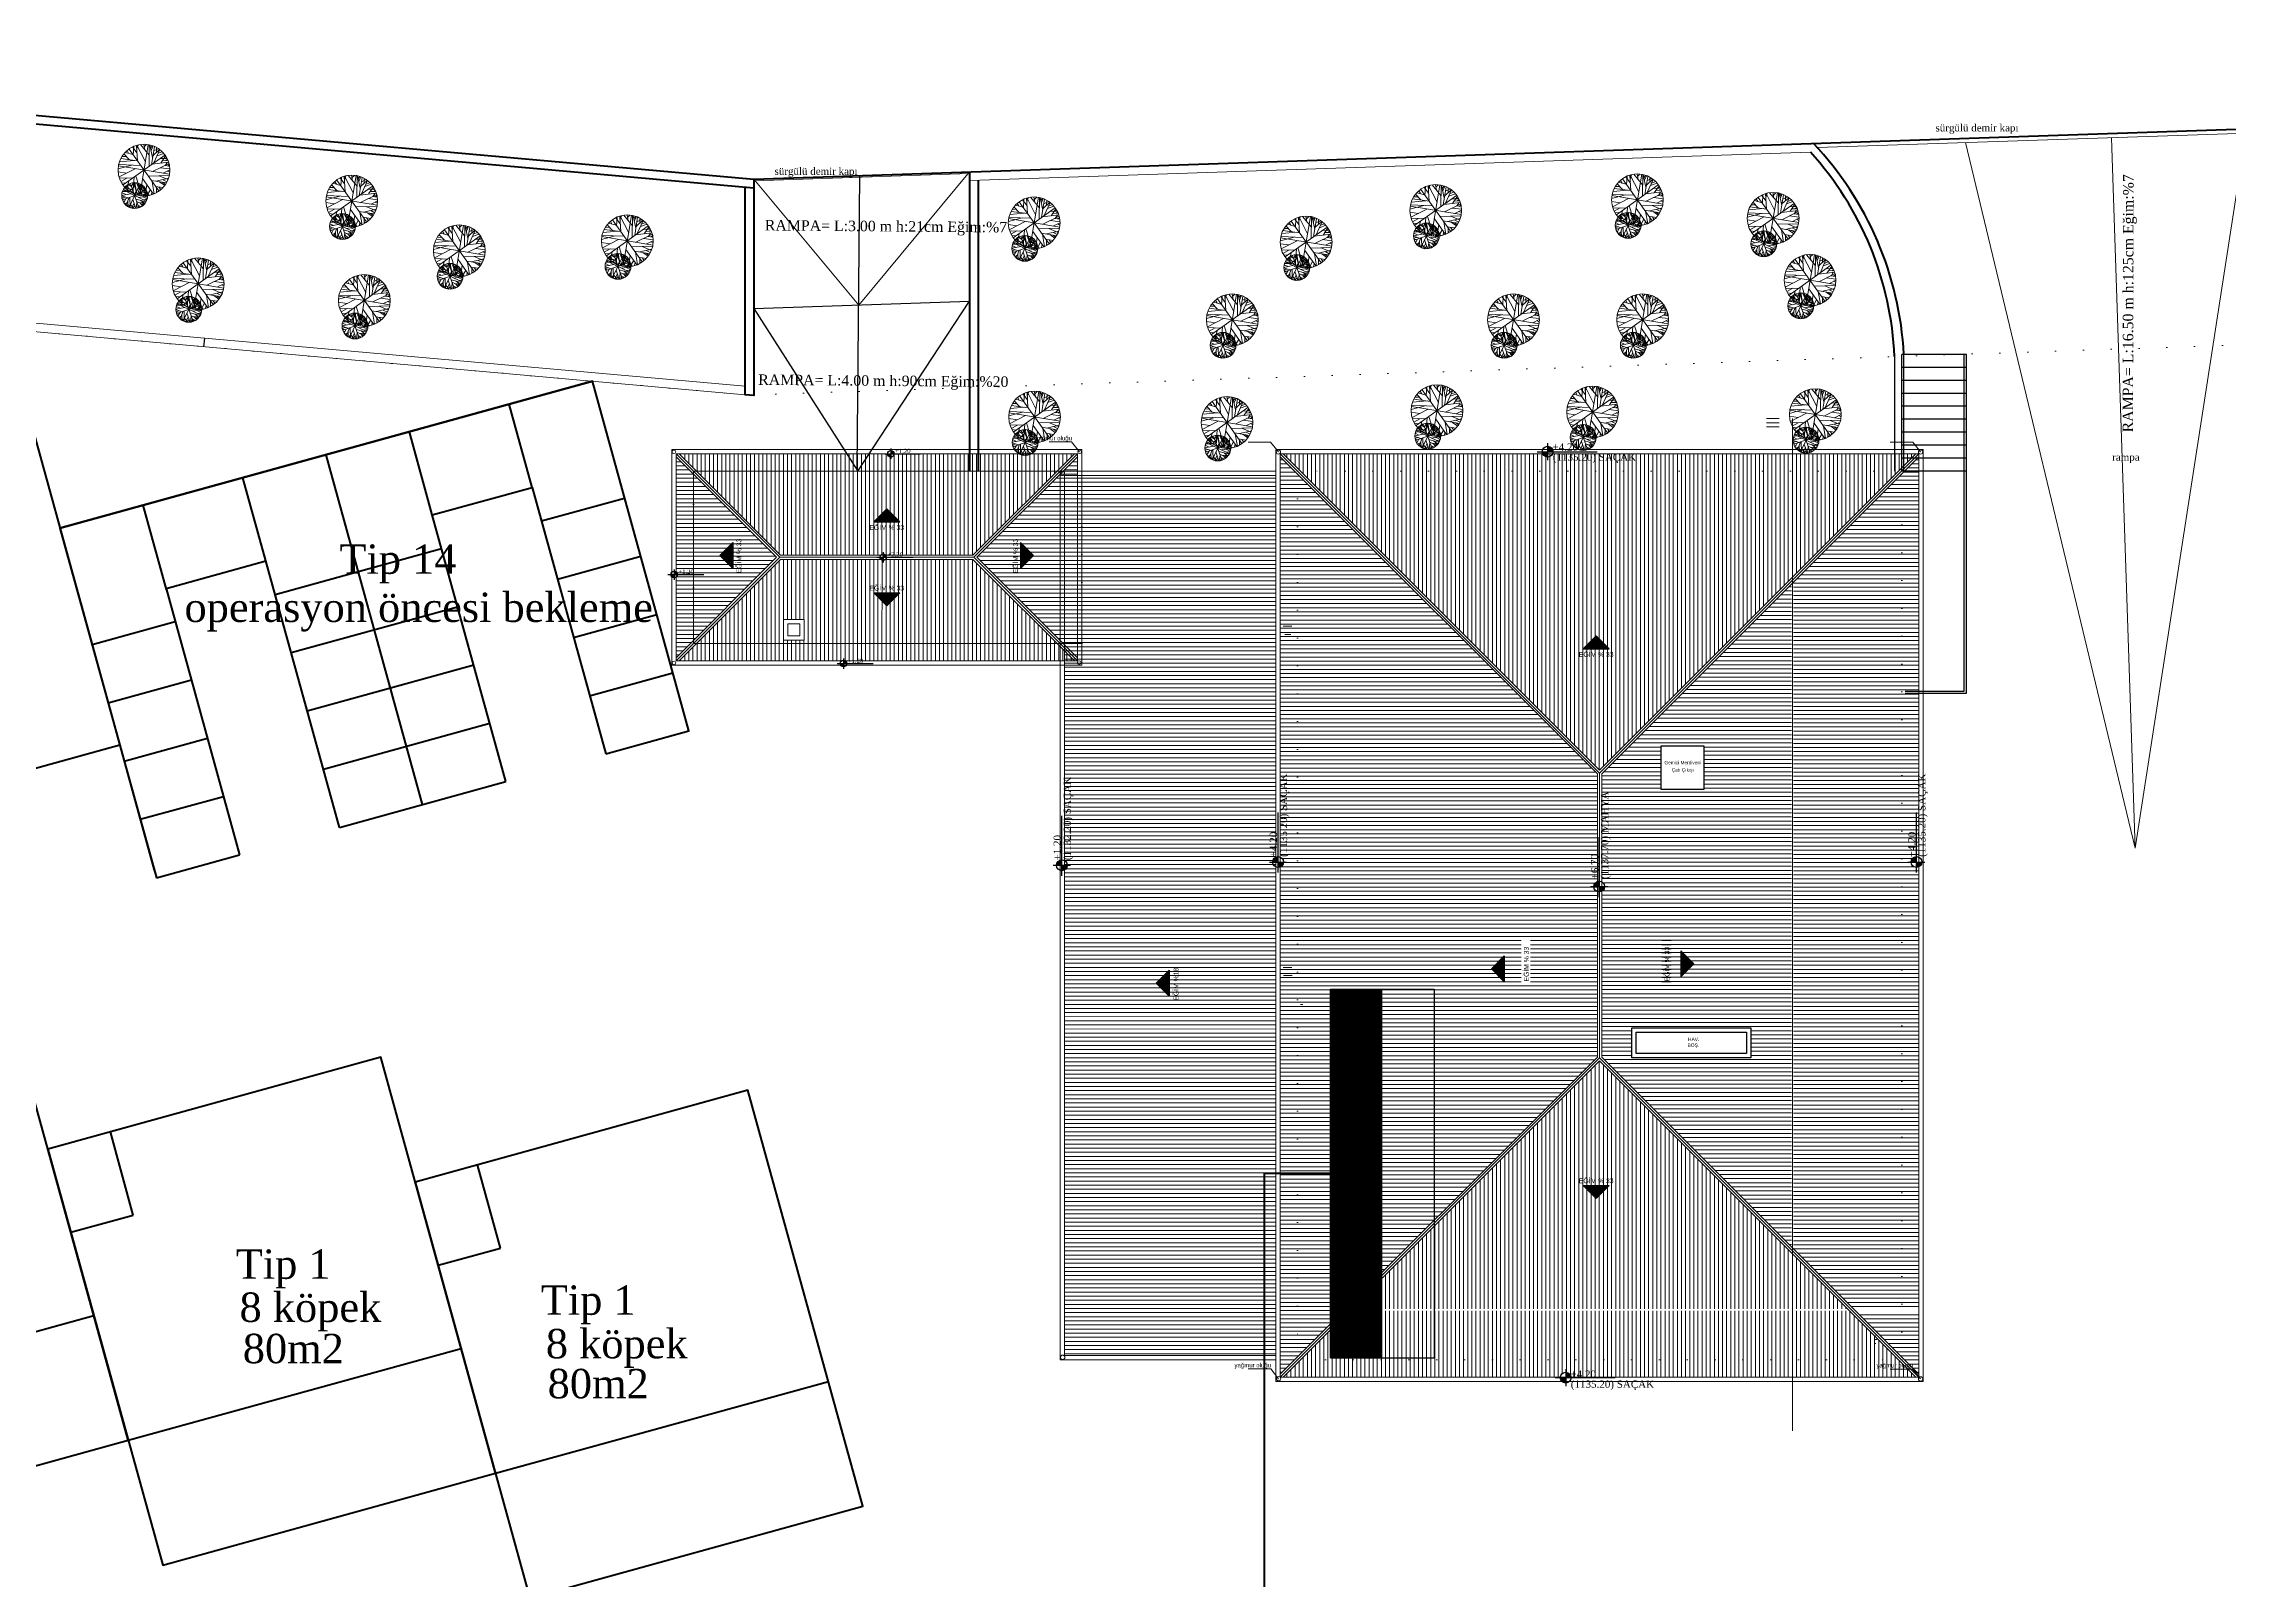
# Model space of a CAD drawing. Header units: millimetres. Extents: x 2046 to 14753, y 2361 to 29276.
# Drawn here: x 5521 to 6027, y 6489 to 6845 of the extents above; entities that cross this region are included whole.
import ezdxf

# ---------------------------------------------------------------- set-up
doc = ezdxf.new("R2010")
doc.units = ezdxf.units.MM
doc.linetypes.add('DOT', pattern=[6.35, 0, -6.35])
doc.linetypes.add('DUZ', pattern=[0])
for name, color, linetype, lineweight in [('A.O. TARAMA KOLON', 233, 'Continuous', 9), ('A.O. YAZI', 6, 'Continuous', 25), ('ADAVEPARSEL', 43, 'Continuous', 0), ('DUVAR', 255, 'Continuous', 40), ('gorunus3', 232, 'Continuous', 30), ('KAPI', 142, 'Continuous', 20), ('KOLON HATTI  0.60 mm', 91, 'Continuous', 53), ('KORKULUK', 43, 'Continuous', 13), ('MERTEK', 65, 'Continuous', 15), ('noktali', 6, 'DOT', 13), ('ORMAN_PARK_BAHÇE', 92, 'Continuous', 9), ('PENCERE', 151, 'Continuous', 20), ('PL_BHA', 163, 'Continuous', 0), ('TARAMA', 254, 'Continuous', 0), ('TARAMA-BY', 252, 'Continuous', 9), ('TEFRİŞ', 253, 'DUZ', 9), ('yazi', 251, 'Continuous', 25), ('YAĞMUR OLUĞU', 252, 'Continuous', 13), ('ÇATI', 42, 'Continuous', 25), ('ÖLÇÜ DIŞ', 255, 'Continuous', 25)]:
    doc.layers.add(name, color=color, linetype=linetype, lineweight=lineweight)
doc.layers.add('aydınlatma', color=3, linetype='Continuous')
doc.layers.add('KOT', color=2, linetype='Continuous')
doc.styles.add('A.O. MALZEME', font='times.ttf', dxfattribs={"height": 10})
doc.styles.add('SS', font='arial.ttf', dxfattribs={"height": 11.5})
doc.styles.get("Standard").update_dxf_attribs({"font": 'arial.ttf'})
doc.styles.add('ulku', font='arial.ttf')
pattern_1 = [(180, (-114980.6197, -430008.1992), (-1e-16, -0.9525), [])]
pattern_2 = [(270, (-114980.6197, -430014.1992), (0.9525, -2e-16), [])]
pattern_3 = [(270, (-114980.6197, -430003.1992), (0.9525, -2e-16), [])]
pattern_4 = [(180, (-1203175.185, -4352815.1494), (-1e-16, -0.9525), [])]
pattern_5 = [(90, (-1203175.185, -4352815.1494), (-0.9525, 6e-17), [])]

# ---------------------------------------------------------------- blocks, each defined once
blk = doc.blocks.new('Tree - deciduous plan')
for p, q in [((-31.2008, 51.1035), (-0.2149, 20.1818)), ((-26.4472, 46.5894), (-26.2712, 53.8116)), ((-22.0458, 42.0753), (-16.5881, 57.6486)), ((-21.1656, 55.8436), (-0.0388, 45.0094)), ((-12.5388, 54.9406), (-7.9613, 59.4546)), ((-12.3627, 32.1443), (-12.5388, 58.7776)), ((-5.3205, 59.6806), (16.5105, 16.7963)), ((2.426, 54.9406), (-1.4472, 59.9056)), ((0, 59.9996), (0, -60)), ((0.4894, 48.6208), (3.6584, 59.6806)), ((18.2711, 35.5298), (5.419, 59.6806)), ((9.8203, 51.5549), (12.8133, 58.5516)), ((19.6795, 19.5047), (16.3344, 57.6486)), ((17.0387, 51.1035), (23.2006, 55.1666)), ((17.7429, 43.6552), (25.4894, 54.2636)), ((31.6513, 50.8778), (30.2429, 30.5643)), ((-59.7219, 2.8025), (-12.0106, 12.0565)), ((-32.2571, 20.6333), (-59.1937, 9.348)), ((-58.6656, 12.7336), (-35.9543, 7.5424)), ((-57.081, 17.9248), (-47.0458, 14.7649)), ((-56.0247, 20.859), (-20.8134, 20.859)), ((-54.7923, 24.4702), (-47.75, 21.0847)), ((-54.6162, -24.7335), (-20.2853, 0.0941)), ((-53.2078, 27.4044), (-40.1797, 20.859)), ((-49.8627, 32.8214), (-32.7853, 32.8214)), ((-45.8134, 38.2383), (-40.5318, 33.0471)), ((-43.8768, 36.4326), (-44.405, 40.2696)), ((42, 42), (-42, -42)), ((42, -42), (-42, 42)), ((-40.1797, 44.558), (-36.4825, 43.2038)), ((-37.0107, 47.0408), (-35.25, 35.5298)), ((-32.6092, 50.4264), (-23.2782, 23.5674)), ((54.3626, 25.3731), (20.9119, 0.3198)), ((23.3767, 23.3417), (53.3063, 27.4044)), ((29.3626, -6.6771), (59.4682, 7.091)), ((31.1232, 42.5267), (35.8767, 48.1693)), ((36.2288, 25.1474), (48.9049, 35.0784)), ((37.1091, 37.1098), (46.6161, 37.5612)), ((38.5175, 13.4107), (58.2359, 13.6364)), ((-60, 0), (60, 0)), ((-59.7219, -4.8714), (-54.2641, -6.6771)), ((-45.2853, -0.1316), (-59.0177, -10.0627)), ((-58.4895, -12.3197), (-36.4825, -11.6426)), ((-57.081, -18.4138), (-45.2853, -17.9624)), ((-52.6797, -18.188), (-55.4966, -22.0251)), ((-53.2078, -27.442), (-16.7641, -16.6081)), ((-38.9472, -29.0219), (-51.4472, -30.6018)), ((-47.2219, -19.3166), (-50.2148, -26.3135)), ((-46.5177, -30.1504), (-49.5106, -33.536)), ((-32.4331, -32.4075), (-48.1021, -35.5674)), ((-43.7008, -34.6645), (-46.6937, -37.373)), ((-35.9543, -22.4765), (-44.0529, -40.5329)), ((-24.6867, -37.8244), (-38.7712, -45.7241)), ((-26.2712, -43.9185), (-34.7219, -48.6583)), ((-19.9331, -20.2194), (-28.5599, -52.721)), ((-14.6515, -36.2445), (-27.6797, -52.9467)), ((-14.6515, -47.3041), (-25.0388, -54.3009)), ((-21.5177, -45.4984), (-19.9331, -56.1065)), ((-14.8275, -15.0282), (-14.6515, -57.6865)), ((-14.6515, -32.1818), (-3.912, -59.4922)), ((-8.4895, -47.5298), (-11.4825, -58.5893)), ((-10.074, -10.0627), (-2.5036, -59.7178)), ((-6.2008, -36.2445), (17.919, -57.0094)), ((-0.0388, -19.0909), (25.8415, -53.8495)), ((5.9471, -46.6269), (10.5246, -58.5893)), ((9.2922, -9.1598), (59.6443, -2.8401)), ((18.6232, -18.6394), (26.7218, -53.3981)), ((18.7992, -18.6394), (57.3556, -17.2853)), ((22.8485, -36.4702), (35.3485, -48.4326)), ((24.7852, -44.8213), (23.0246, -54.978)), ((26.3697, -18.4138), (58.9401, -9.8369)), ((30.419, -30.1504), (32.3556, -50.0125)), ((31.4753, -31.279), (49.6091, -33.3103)), ((38.1654, -18.188), (52.426, -29.0219)), ((41.5105, -32.6332), (46.088, -38.0501)), ((45.9119, -24.0564), (55.595, -22.2508)), ((-6.3768, -52.721), (-9.3698, -58.815)), ((8.4119, -53.1724), (3.8344, -59.4922))]:
    blk.add_line(p, q)
blk.add_circle((0, 0), 60)
blk = doc.blocks.new('dfg')
at = {"layer": 'KOT'}
h = blk.add_hatch(color=256, dxfattribs=at)
h.paths.add_polyline_path([(2976.8, 4419.1), (2976.8, 4427.2, -0.414214), (2985, 4419.1)])
h.paths.add_polyline_path([(2968.6, 4419.1), (2976.8, 4419.1), (2976.8, 4410.9, -0.414214)])
for p, q in [((2960.8, 4419.1), (3051.6, 4419.1)), ((2976.8, 4432.1), (2976.8, 4406.1))]:
    blk.add_line(p, q, dxfattribs=at)
blk.add_circle((2976.8, 4419.1), 8.17, dxfattribs=at)
blk = doc.blocks.new('ADP')
at = {"layer": 'aydınlatma'}
for p, q in [((-42.73, 24.02), (42.75, 24.02)), ((-42.73, 0), (-42.73, 24.02)), ((42.73, 0), (42.75, 24.02)), ((42.73, 0), (-42.73, 0))]:
    blk.add_line(p, q, dxfattribs=at)
at = {"layer": 'aydınlatma', "color": 3, "const_width": 12}
blk.add_lwpolyline([(42.75, 6.03), (-42.73, 6.03)], dxfattribs=at)

msp = doc.modelspace()

# ---------------------------------------------------------------- hatches: boundary and pattern name
at = {"layer": 'TARAMA', "transparency": 33554488}
h = msp.add_hatch(dxfattribs=at)
h.set_pattern_fill('LINE', color=256, scale=0.3, angle=180, style=0)
h.set_pattern_definition(pattern_1)
h.paths.add_polyline_path([(5807.244, 6748.974), (5807.244, 6536.388), (5880.744, 6609.888), (5880.744, 6675.474)])
h.paths.add_polyline_path([(5922.873, 6755.14), (5922.873, 6758.004), (5919.873, 6758.004), (5919.873, 6755.14)])
h.paths.add_polyline_path([(5865.23, 6627.326), (5865.23, 6637.372), (5863.081, 6637.372), (5863.081, 6627.326)], flags=16)
h.paths.add_polyline_path([(5897.824, 6627.083), (5897.824, 6636.886), (5895.675, 6636.886), (5895.675, 6627.083)], flags=16)
h.paths.add_polyline_path([(5945.061, 6543.29), (5945.491, 6543.719), (5945.491, 6545.735), (5945.061, 6545.306)])
h = msp.add_hatch(dxfattribs=at)
h.set_pattern_fill('LINE', color=256, scale=0.3, angle=270, style=0)
h.set_pattern_definition(pattern_2)
h.paths.add_polyline_path([(5926.142, 6523.254), (5925.677, 6523.254), (5925.677, 6534.536), (5925.677, 6757.883), (5926.142, 6757.883), (5926.142, 6534.536)])
h.paths.add_polyline_path([(5954.537, 6535.681), (5939.127, 6551.09), (5926.142, 6551.09), (5926.142, 6535.681)])
h.paths.add_polyline_path([(5945.061, 6537.29), (5953.976, 6537.29), (5953.976, 6539.306), (5945.061, 6539.306)], flags=24)
h = msp.add_hatch(dxfattribs=at)
h.set_pattern_fill('LINE', color=256, scale=0.3, angle=180, style=0)
h.set_pattern_definition(pattern_4)
h.paths.add_polyline_path([(5671.244, 6744.974), (5671.244, 6706.388), (5690.537, 6725.681)])
h.paths.add_polyline_path([(5671.244, 6744.974), (5670.537, 6745.681), (5667.244, 6745.681), (5667.244, 6705.681), (5670.537, 6705.681), (5671.244, 6706.388)])
h.paths.add_polyline_path([(5670.537, 6705.681), (5667.244, 6705.681), (5667.244, 6702.388)])
h.paths.add_polyline_path([(5667.244, 6748.974), (5667.244, 6745.681), (5670.537, 6745.681)])
h = msp.add_hatch(dxfattribs=at)
h.set_pattern_fill('LINE', color=256, scale=0.3, angle=90, style=0)
h.set_pattern_definition(pattern_5)
h.paths.add_polyline_path([(5755.537, 6745.681), (5696.244, 6745.681), (5696.244, 6726.181), (5736.037, 6726.181)])
h.paths.add_polyline_path([(5696.244, 6745.681), (5671.951, 6745.681), (5691.451, 6726.181), (5696.244, 6726.181)])
h.paths.add_polyline_path([(5696.244, 6749.681), (5671.244, 6749.681), (5671.244, 6746.388), (5671.951, 6745.681), (5696.244, 6745.681)])
h.paths.add_polyline_path([(5671.244, 6749.681), (5667.951, 6749.681), (5671.244, 6746.388)])
h.paths.add_polyline_path([(5759.537, 6749.681), (5696.244, 6749.681), (5696.244, 6745.681), (5755.537, 6745.681)])
h = msp.add_hatch(dxfattribs=at)
h.set_pattern_fill('LINE', color=256, scale=0.3, angle=180, style=0)
h.set_pattern_definition(pattern_4)
h.paths.add_polyline_path([(5760.244, 6745.681), (5756.951, 6745.681), (5736.951, 6725.681), (5756.951, 6705.681), (5760.244, 6705.681)])
h.paths.add_polyline_path([(5760.244, 6748.974), (5756.951, 6745.681), (5760.244, 6745.681)])
h.paths.add_polyline_path([(5760.244, 6705.681), (5756.951, 6705.681), (5760.244, 6702.388)])
h = msp.add_hatch(dxfattribs=at)
h.set_pattern_fill('LINE', color=256, scale=0.3, angle=270, style=0)
h.set_pattern_definition(pattern_3)
h.paths.add_polyline_path([(5925.677, 6749.681), (5807.951, 6749.681), (5881.244, 6676.388), (5925.677, 6720.821)])
h.paths.add_polyline_path([(5883.463, 6704.509), (5877.463, 6704.509), (5880.463, 6707.509)], flags=16)
h.paths.add_polyline_path([(5876.08, 6702.222), (5884.822, 6702.222), (5884.822, 6704.37), (5876.08, 6704.37)], flags=24)
h = msp.add_hatch(dxfattribs=at)
h.set_pattern_fill('LINE', color=256, scale=0.3, angle=270, style=0)
h.set_pattern_definition(pattern_3)
h.paths.add_polyline_path([(5950.537, 6745.681), (5926.142, 6745.681), (5926.142, 6721.285)])
h.paths.add_polyline_path([(5954.537, 6749.681), (5926.142, 6749.681), (5926.142, 6745.681), (5950.537, 6745.681)])
h = msp.add_hatch(dxfattribs=at)
h.set_pattern_fill('LINE', color=256, scale=0.3, angle=180, style=0)
h.set_pattern_definition(pattern_1)
h.paths.add_polyline_path([(5955.244, 6653.967, -0.5669316), (5953.403, 6655.069, -0.5669316), (5955.244, 6656.171), (5955.244, 6748.974), (5926.142, 6719.871), (5926.142, 6565.49), (5940.077, 6551.555), (5955.244, 6551.555)])
h.paths.add_polyline_path([(5954.888, 6655.753), (5954.888, 6662.393), (5952.305, 6662.393), (5952.305, 6655.753)], flags=25)
h = msp.add_hatch(dxfattribs=at)
h.set_pattern_fill('LINE', color=256, scale=0.3, angle=180, style=0)
h.set_pattern_definition(pattern_4)
h.paths.add_polyline_path([(5811.944, 6622.481), (5812.444, 6622.481), (5812.444, 6621.981), (5811.944, 6621.981)])
h.paths.add_polyline_path([(5807.933, 6709.159), (5809.922, 6709.159), (5809.922, 6710.231), (5807.933, 6710.231)])
h.paths.add_polyline_path([(5808.283, 6707.601), (5809.728, 6707.601), (5809.728, 6708.673), (5808.283, 6708.673)])
h.paths.add_polyline_path([(5807.933, 6629.909), (5809.922, 6629.909), (5809.922, 6630.981), (5807.933, 6630.981)])
h.paths.add_polyline_path([(5808.011, 6628.351), (5810, 6628.351), (5810, 6629.423), (5808.011, 6629.423)])
h.paths.add_polyline_path([(5806.244, 6564.181), (5806.244, 6564.181), (5806.244, 6744.681), (5757.244, 6744.681), (5757.244, 6540.681), (5806.244, 6540.681)])
h = msp.add_hatch(dxfattribs=at)
h.set_pattern_fill('LINE', color=256, scale=0.3, angle=90, style=0)
h.set_pattern_definition(pattern_5)
h.paths.add_polyline_path([(5736.037, 6725.181), (5696.244, 6725.181), (5696.244, 6711.296), (5696.944, 6711.296), (5696.944, 6706.481), (5696.244, 6706.481), (5696.244, 6705.681), (5755.537, 6705.681)])
h.paths.add_polyline_path([(5696.244, 6725.181), (5691.451, 6725.181), (5671.951, 6705.681), (5696.244, 6705.681), (5696.244, 6706.481), (5692.103, 6706.481), (5692.103, 6711.296), (5696.244, 6711.296)])
h.paths.add_polyline_path([(5696.244, 6705.681), (5671.951, 6705.681), (5671.244, 6704.974), (5671.244, 6701.681), (5696.244, 6701.681)])
h.paths.add_polyline_path([(5671.244, 6704.974), (5667.951, 6701.681), (5671.244, 6701.681)])
h.paths.add_polyline_path([(5755.537, 6705.681), (5696.244, 6705.681), (5696.244, 6701.681), (5759.537, 6701.681)])
h = msp.add_hatch(dxfattribs=at)
h.set_pattern_fill('LINE', color=256, scale=0.3, angle=180, style=0)
h.set_pattern_definition([(180, (-114980.6197, -430362.4384), (-1e-16, -0.9525), [])])
h.paths.add_polyline_path([(5925.677, 6719.407), (5881.744, 6675.474), (5881.744, 6609.888), (5925.677, 6565.955)])
h.paths.add_polyline_path([(5916.244, 6616.681), (5916.244, 6609.681), (5888.744, 6609.681), (5888.744, 6616.681)], flags=16)
h.paths.add_polyline_path([(5905.45, 6671.93), (5895.45, 6671.93), (5895.45, 6681.93), (5905.45, 6681.93)], flags=16)
h = msp.add_hatch(dxfattribs=at)
h.set_pattern_fill('LINE', color=256, scale=0.3, angle=270, style=0)
h.set_pattern_definition(pattern_2)
h.paths.add_polyline_path([(5925.677, 6551.555), (5925.677, 6564.54), (5881.244, 6608.974), (5823.825, 6551.555)])
h.paths.add_polyline_path([(5883.463, 6580.114), (5880.463, 6577.114), (5877.463, 6580.114)], flags=16)
h.paths.add_polyline_path([(5925.677, 6535.681), (5925.677, 6551.09), (5823.361, 6551.09), (5807.951, 6535.681), (5872.129, 6535.681, -0.9210661), (5874.622, 6535.681)])
h.paths.add_polyline_path([(5876.08, 6580.252), (5884.822, 6580.252), (5884.822, 6582.401), (5876.08, 6582.401)], flags=24)
h.paths.add_polyline_path([(5874.059, 6535.088), (5880.699, 6535.088), (5880.699, 6537.671), (5874.059, 6537.671)], flags=9)
h = msp.add_hatch(dxfattribs=at)
h.set_pattern_fill('LINE', color=256, scale=0.3, angle=270, style=0)
h.set_pattern_definition([(270, (-114980.6197, -430008.1992), (0.9525, -2e-16), [])])
h.paths.add_polyline_path([(5926.142, 6564.076), (5926.142, 6551.555), (5938.663, 6551.555)])
h = msp.add_hatch(dxfattribs=at)
h.set_pattern_fill('LINE', color=256, scale=0.3, angle=180, style=0)
h.set_pattern_definition(pattern_1)
h.paths.add_polyline_path([(5955.244, 6536.388), (5955.244, 6551.09), (5940.542, 6551.09)])
h.paths.add_polyline_path([(5945.061, 6537.29), (5953.976, 6537.29), (5953.976, 6539.306), (5945.061, 6539.306)], flags=25)
at = {"layer": 'ÇATI'}
h = msp.add_hatch(color=256, dxfattribs=at)
h.dxf.hatch_style = 1
h.paths.add_polyline_path([(5719.071, 6733.905), (5716.071, 6736.905), (5713.071, 6733.905)])
h = msp.add_hatch(color=256, dxfattribs=at)
h.dxf.hatch_style = 1
h.paths.add_polyline_path([(5680.407, 6729.082), (5677.407, 6726.082), (5680.407, 6723.082)])
h = msp.add_hatch(color=256, dxfattribs=at)
h.dxf.hatch_style = 1
h.paths.add_polyline_path([(5747.082, 6723.082), (5750.082, 6726.082), (5747.082, 6729.082)])
h = msp.add_hatch(color=256, dxfattribs=at)
h.dxf.hatch_style = 1
h.paths.add_polyline_path([(5713.071, 6717.457), (5716.071, 6714.457), (5719.071, 6717.457)])
h = msp.add_hatch(color=256, dxfattribs=at)
h.dxf.hatch_style = 1
h.paths.add_polyline_path([(5883.463, 6704.509), (5880.463, 6707.509), (5877.463, 6704.509)])
h = msp.add_hatch(color=256, dxfattribs=at)
h.dxf.hatch_style = 1
h.paths.add_polyline_path([(5859.157, 6633.305), (5856.157, 6630.305), (5859.157, 6627.305)])
h = msp.add_hatch(color=256, dxfattribs=at)
h.dxf.hatch_style = 1
h.paths.add_polyline_path([(5900.079, 6628.484), (5903.079, 6631.484), (5900.079, 6634.484)])
h = msp.add_hatch(color=256, dxfattribs=at)
h.dxf.hatch_style = 1
h.paths.add_polyline_path([(5781.475, 6630.007), (5778.475, 6627.007), (5781.475, 6624.007)])
h = msp.add_hatch(color=256, dxfattribs=at)
h.dxf.hatch_style = 1
h.paths.add_polyline_path([(5877.463, 6580.114), (5880.463, 6577.114), (5883.463, 6580.114)])

# ---------------------------------------------------------------- linework, layer by layer
at = {"layer": 'A.O. TARAMA KOLON'}
for p, q in [((5806.244, 6750.681), (5956.244, 6750.681)), ((5806.244, 6534.681), (5806.244, 6750.681)), ((5807.244, 6749.681), (5881.244, 6675.681)), ((5807.244, 6748.974), (5880.744, 6675.474)), ((5807.951, 6749.681), (5881.244, 6676.388)), ((5955.244, 6749.681), (5881.244, 6675.681)), ((5954.537, 6749.681), (5881.244, 6676.388)), ((5955.244, 6748.974), (5881.744, 6675.474)), ((5956.244, 6750.681), (5956.244, 6534.681)), ((5880.744, 6675.474), (5880.744, 6609.888)), ((5881.244, 6675.681), (5881.244, 6609.681)), ((5881.744, 6675.474), (5881.744, 6609.888)), ((5807.244, 6536.388), (5880.744, 6609.888)), ((5807.244, 6535.681), (5881.244, 6609.681)), ((5807.951, 6535.681), (5881.244, 6608.974)), ((5955.244, 6535.681), (5881.244, 6609.681)), ((5954.537, 6535.681), (5881.244, 6608.974)), ((5955.244, 6536.388), (5881.744, 6609.888)), ((5956.244, 6534.681), (5806.244, 6534.681)), ((5811.244, 6534.681), (5811.244, 6534.681)), ((5811.244, 6534.681), (5951.244, 6534.681)), ((5951.244, 6534.681), (5951.244, 6534.681))]:
    msp.add_line(p, q, dxfattribs=at)
for points in [[(5666.244, 6750.681), (5761.244, 6750.681), (5761.244, 6700.681), (5666.244, 6700.681)], [(5667.244, 6749.681), (5760.244, 6749.681), (5760.244, 6701.681), (5667.244, 6701.681)], [(5807.244, 6749.681), (5955.244, 6749.681), (5955.244, 6535.681), (5807.244, 6535.681)]]:
    msp.add_lwpolyline(points, close=True, dxfattribs=at)
for points in [[(5667.244, 6749.681), (5691.244, 6725.681), (5667.244, 6701.681)], [(5667.244, 6748.974), (5690.537, 6725.681), (5667.244, 6702.388)], [(5667.951, 6749.681), (5691.451, 6726.181)], [(5736.037, 6726.181), (5759.537, 6749.681)], [(5760.244, 6701.681), (5736.244, 6725.681), (5760.244, 6749.681)], [(5760.244, 6702.388), (5736.951, 6725.681), (5760.244, 6748.974)], [(5806.244, 6745.681), (5756.244, 6745.681), (5756.244, 6539.681), (5806.244, 6539.681)], [(5806.244, 6744.681), (5757.244, 6744.681), (5757.244, 6540.681), (5806.244, 6540.681)], [(5691.451, 6725.181), (5667.951, 6701.681)], [(5691.244, 6725.681), (5736.244, 6725.681)], [(5691.451, 6726.181), (5736.037, 6726.181)], [(5691.451, 6725.181), (5736.037, 6725.181)], [(5759.537, 6701.681), (5736.037, 6725.181)]]:
    msp.add_lwpolyline(points, dxfattribs=at)
at = {"layer": 'ADAVEPARSEL', "lineweight": 0}
msp.add_lwpolyline([(5685.289, 6813.345), (5709.549, 6784.143), (5735.206, 6815.021)], dxfattribs=at)
at = {"layer": 'DUVAR', "lineweight": 70}
for p, q in [((5541.466, 6573.251), (5536.146, 6592.53)), ((5626.563, 6565.612), (5621.243, 6584.891)), ((5527.006, 6569.261), (5541.466, 6573.251)), ((5612.104, 6561.622), (5626.563, 6565.612)), ((5455.208, 6528.701), (5532.326, 6549.981)), ((5540.306, 6521.062), (5617.424, 6542.342)), ((5625.404, 6513.423), (5702.522, 6534.703))]:
    msp.add_line(p, q, dxfattribs=at)
at = {"layer": 'DUVAR'}
for points in [[(6065.371, 6826.113), (6065.371, 6826.113), (6465.435, 6930.109), (6843.283, 7022.531), (7132.927, 6987.648), (7246.332, 7013.658), (7433.95, 6736.806), (6851.354, 6671.225), (6203.002, 6367.774), (5667.247, 6209.565), (5277.117, 6525.984), (5045.242, 6637.633), (5173.574, 6882.219), (5289.425, 6848.543), (5685.289, 6813.345), (5685.289, 6813.345)], [(7195.26, 6999.892), (7245.444, 7011.402), (7430.438, 6738.423), (6850.804, 6673.176), (6202.291, 6369.65), (5667.69, 6211.781), (5278.196, 6527.684), (5047.975, 6638.537), (5174.585, 6879.842), (5289.054, 6846.568), (5685.234, 6811.342)], [(5735.206, 6815.021), (5735.206, 6745.681)], [(5685.234, 6813.349), (5685.234, 6763.152), (5683.234, 6763.33), (5683.234, 6811.519)], [(5737.206, 6813.088), (5737.206, 6745.681)]]:
    msp.add_lwpolyline(points, dxfattribs=at)
at = {"layer": 'DUVAR', "lineweight": 70}
for points in [[(5461.224, 6660.842), (5434.624, 6757.239), (5511.742, 6778.519), (5538.342, 6682.122), (5461.224, 6660.842)], [(5650.929, 6680.125), (5670.209, 6685.445), (5647.849, 6766.476), (5524.46, 6732.428), (5546.82, 6651.397)], [(5524.46, 6732.428), (5647.849, 6766.476)], [(5650.929, 6680.125), (5670.209, 6685.445), (5647.849, 6766.476), (5601.578, 6753.708)], [(5633.889, 6741.877), (5628.569, 6761.156)], [(5610.754, 6735.493), (5605.434, 6754.772)], [(5608.515, 6668.421), (5586.155, 6749.452)], [(5572.195, 6724.853), (5566.875, 6744.132)], [(5549.134, 6718.2), (5543.74, 6737.748)], [(5610.754, 6735.493), (5633.889, 6741.877)], [(5633.889, 6741.877), (5650.929, 6680.125)], [(5636.033, 6734.108), (5655.313, 6739.428)], [(5627.794, 6673.741), (5610.754, 6735.493)], [(5574.339, 6717.084), (5612.898, 6727.724)], [(5549.06, 6718.469), (5572.195, 6724.853)], [(5589.235, 6663.101), (5572.195, 6724.853)], [(5639.757, 6720.612), (5659.037, 6725.932)], [(5549.06, 6718.469), (5566.1, 6656.717)], [(5529.282, 6714.954), (5546.322, 6653.203)], [(5578.063, 6703.588), (5616.622, 6714.228)], [(5643.481, 6707.117), (5662.761, 6712.437)], [(5551.204, 6710.7), (5531.924, 6705.38)], [(5581.787, 6690.092), (5620.346, 6700.733)], [(5647.205, 6693.621), (5666.485, 6698.941)], [(5554.928, 6697.204), (5535.648, 6691.884)], [(5585.511, 6676.597), (5624.07, 6687.237)], [(5558.652, 6683.708), (5539.372, 6678.388)], [(5650.929, 6680.125), (5670.209, 6685.445)], [(5589.235, 6663.101), (5627.794, 6673.741)], [(5589.235, 6663.101), (5627.794, 6673.741)], [(5562.376, 6670.213), (5543.096, 6664.893)], [(5546.82, 6651.397), (5566.1, 6656.717)], [(5436.588, 6596.179), (5463.188, 6499.782), (5540.306, 6521.062), (5513.706, 6617.459), (5436.588, 6596.179)], [(5521.686, 6588.54), (5548.286, 6492.143), (5625.404, 6513.423), (5598.804, 6609.82), (5521.686, 6588.54)], [(5606.784, 6580.901), (5633.384, 6484.504), (5710.502, 6505.784), (5683.902, 6602.181), (5606.784, 6580.901)]]:
    msp.add_lwpolyline(points, dxfattribs=at)
at = {"layer": 'DUVAR'}
for centre, radius, start, end in [((5874.563, 6769.017), 75.079, 2.42613, 42.32153), ((5874.658, 6768.608), 77.193, 3.02439, 43.34461)]:
    msp.add_arc(centre, radius, start, end, dxfattribs=at)
at = {"layer": 'gorunus3'}
for points in [[(5557.83, 6774.48), (5558.008, 6776.472)], [(5949.575, 6772.19), (5949.575, 6745.681)]]:
    msp.add_lwpolyline(points, dxfattribs=at)
for points in [[(5905.45, 6671.93), (5905.45, 6681.93), (5895.45, 6681.93), (5895.45, 6671.93)], [(5888.744, 6616.681), (5916.244, 6616.681), (5916.244, 6609.681), (5888.744, 6609.681)], [(5889.744, 6615.681), (5915.244, 6615.681), (5915.244, 6610.681), (5889.744, 6610.681)]]:
    msp.add_lwpolyline(points, close=True, dxfattribs=at)
at = {"layer": 'KAPI'}
for points in [[(5930.796, 6821.592), (6065.371, 6826.113)], [(5931.697, 6820.622), (6063.778, 6825.059)], [(5685.289, 6813.345), (5735.206, 6815.021)], [(5685.302, 6812.945), (5735.219, 6814.622)]]:
    msp.add_lwpolyline(points, dxfattribs=at)
at = {"layer": 'KOLON HATTI  0.60 mm'}
msp.add_lwpolyline([(5818.866, 6582.909), (5803.504, 6582.909), (5803.504, 5940.503)], dxfattribs=at)
at = {"layer": 'KORKULUK', "lineweight": 25, "ltscale": 4}
for points in [[(5966.244, 6772.681), (5951.244, 6772.681)], [(5951.244, 6745.681), (5951.244, 6772.681)], [(5966.244, 6769.681), (5951.244, 6769.681)], [(5951.744, 6745.681), (5951.744, 6772.681)], [(5952.044, 6694.681), (5965.744, 6694.681), (5965.744, 6772.681), (5965.744, 6772.681)], [(5966.244, 6745.681), (5966.244, 6772.681)], [(5966.244, 6766.681), (5951.244, 6766.681)], [(5966.244, 6763.681), (5951.244, 6763.681)], [(5966.244, 6760.681), (5951.244, 6760.681)], [(5966.244, 6757.681), (5951.244, 6757.681)], [(5966.244, 6754.681), (5951.244, 6754.681)], [(5966.244, 6751.681), (5951.244, 6751.681)], [(5966.244, 6748.681), (5951.244, 6748.681)], [(5966.244, 6745.681), (5951.244, 6745.681)], [(5952.044, 6694.181), (5966.244, 6694.181), (5966.244, 6745.681), (5952.044, 6745.681)]]:
    msp.add_lwpolyline(points, dxfattribs=at)
at = {"layer": 'MERTEK', "color": 251, "true_color": 0x636466}
msp.add_lwpolyline([(5736.468, 6725.431), (5736.494, 6725.431)], dxfattribs=at)
at = {"layer": 'noktali'}
for points in [[(5198.861, 6822.799), (5280.145, 6799.171), (5683.909, 6763.27), (6072.588, 6776.327), (6338.562, 6845.467), (6431.177, 6869.542), (6465.892, 6878.567), (6470.336, 6879.722), (6481.423, 6882.546), (6533.106, 6895.188), (6846.331, 6971.803), (7135.605, 6936.964), (7224.145, 6957.271), (7346.15, 6777.238), (6837.599, 6719.993), (6185.223, 6414.659), (5678.314, 6264.967), (5304.075, 6568.498), (5113.563, 6660.231)], [(5671.244, 6745.681), (5761.244, 6745.681), (5761.244, 6705.681), (5671.244, 6705.681)]]:
    msp.add_lwpolyline(points, close=True, dxfattribs=at)
msp.add_lwpolyline([(5811.244, 6539.681), (5951.244, 6539.681), (5951.244, 6745.681), (5811.244, 6745.681), (5811.244, 6539.681)], dxfattribs=at)
at = {"layer": 'PENCERE'}
msp.add_lwpolyline([(5761.244, 6705.681), (5671.244, 6705.681), (5671.244, 6745.681), (5761.244, 6745.681)], close=True, dxfattribs=at)
at = {"layer": 'PL_BHA', "color": 6, "lineweight": 90}
msp.add_polyline3d([(6851.354, 6671.225, 0), (6203.002, 6367.774, 0), (5667.247, 6209.565, 0), (5277.117, 6525.984, 0), (5045.242, 6637.633, 0), (5173.574, 6882.219, 0), (5289.425, 6848.543, 0), (5685.289, 6813.345, 0), (6065.371, 6826.113, 0), (6465.435, 6930.109, 0), (6843.283, 7022.531, 0), (7132.927, 6987.648, 0), (7246.332, 7013.658, 0), (7433.95, 6736.806, 0), (6851.354, 6671.225, 0)], close=True, dxfattribs=at)
at = {"layer": 'TARAMA'}
for points in [[(5966.011, 6821.775), (6005.374, 6658.315), (6030.985, 6823.957)], [(5735.206, 6815.021), (5930.796, 6821.592)], [(5735.273, 6813.023), (5930.075, 6819.567)], [(6005.374, 6658.315), (5999.844, 6822.911)]]:
    msp.add_lwpolyline(points, dxfattribs=at)
at = {"layer": 'TARAMA-BY'}
for points in [[(5151.829, 6836.47), (5280.145, 6799.171), (5683.234, 6763.33)], [(5152.777, 6838.277), (5280.517, 6801.146), (5683.234, 6765.338)]]:
    msp.add_lwpolyline(points, dxfattribs=at)
at = {"layer": 'TEFRİŞ'}
for points in [[(5692.103, 6711.296), (5692.103, 6706.481), (5696.944, 6706.481), (5696.944, 6711.296)], [(5693.103, 6710.296), (5693.103, 6707.481), (5695.944, 6707.481), (5695.944, 6710.296)]]:
    msp.add_lwpolyline(points, close=True, dxfattribs=at)
for centre in [(5666.727, 6750.127), (5760.745, 6750.144), (5666.766, 6701.204), (5760.659, 6701.287)]:
    msp.add_circle(centre, 0.423, dxfattribs=at)
at = {"layer": 'YAĞMUR OLUĞU'}
for points in [[(5760.745, 6750.144), (5758.905, 6752.412), (5753.698, 6752.412)], [(5806.814, 6750.11), (5804.974, 6752.379), (5799.767, 6752.379)], [(5955.624, 6750.11), (5953.784, 6752.379), (5948.577, 6752.379)], [(5806.865, 6535.332), (5805.025, 6537.6), (5799.818, 6537.6)], [(5955.624, 6535.298), (5953.784, 6537.567), (5948.577, 6537.567)]]:
    msp.add_lwpolyline(points, dxfattribs=at)
for centre in [(5806.814, 6750.11), (5955.624, 6750.11), (5756.757, 6745.11), (5756.83, 6540.321), (5806.865, 6535.332), (5955.624, 6535.298)]:
    msp.add_circle(centre, 0.5, dxfattribs=at)
at = {"layer": 'ÇATI', "elevation": -0.829}
for points in [[(5719.071, 6733.905), (5716.071, 6736.905), (5713.071, 6733.905), (5719.071, 6733.905)], [(5719.071, 6717.457), (5716.071, 6714.457), (5713.071, 6717.457), (5719.071, 6717.457)], [(5883.463, 6704.509), (5880.463, 6707.509), (5877.463, 6704.509), (5883.463, 6704.509)], [(5883.463, 6580.114), (5880.463, 6577.114), (5877.463, 6580.114), (5883.463, 6580.114)]]:
    msp.add_lwpolyline(points, dxfattribs=at)
at = {"layer": 'ÇATI'}
for points in [[(5680.407, 6723.082), (5677.407, 6726.082), (5680.407, 6729.082), (5680.407, 6723.082)], [(5747.082, 6723.082), (5750.082, 6726.082), (5747.082, 6729.082), (5747.082, 6723.082)], [(5859.157, 6627.305), (5856.157, 6630.305), (5859.157, 6633.305), (5859.157, 6627.305)], [(5900.079, 6628.484), (5903.079, 6631.484), (5900.079, 6634.484), (5900.079, 6628.484)], [(5781.475, 6624.007), (5778.475, 6627.007), (5781.475, 6630.007), (5781.475, 6624.007)]]:
    msp.add_lwpolyline(points, dxfattribs=at)
at = {"layer": 'ÖLÇÜ DIŞ'}
for points in [[(5709.232, 6746.053), (5709.798, 6814.168)], [(5685.289, 6783.328), (5709.369, 6745.681), (5735.206, 6785.005)], [(5685.289, 6783.328), (5735.206, 6785.005)]]:
    msp.add_lwpolyline(points, dxfattribs=at)

# ---------------------------------------------------------------- block references
at = {"layer": 'aydınlatma', "rotation": 270}
msp.add_blockref('ADP', (5818.866, 6582.909), dxfattribs=at)
at = {"layer": 'ORMAN_PARK_BAHÇE'}
for p, xscale, yscale, zscale, rotation in [((5543.948, 6815.423), 0.09998150118738156, 0.09998150118738156, 0.09998150118738156, 170.5006243306076), ((5592.084, 6808.258), 0.09998150118738156, 0.09998150118738156, 0.09998150118738156, 170.5006243306076), ((5889.995, 6808.52), 0.09998150118738156, 0.09998150118738156, 0.09998150118738156, 170.5006243306076), ((5541.787, 6809.503), 0.04999075059369071, 0.04999075059369071, 0.04999075059369071, 154.096428409463), ((5750.222, 6803.195), 0.09998150118738156, 0.09998150118738156, 0.09998150118738156, 170.5006243306076), ((5843.261, 6806.078), 0.09998150118738156, 0.09998150118738156, 0.09998150118738156, 170.5006243306076), ((5921.456, 6804.247), 0.09998150118738156, 0.09998150118738156, 0.09998150118738156, 170.5006243306076), ((5589.923, 6802.339), 0.04999075059369071, 0.04999075059369071, 0.04999075059369071, 154.096428409463), ((5617.022, 6796.72), 0.09998150118738156, 0.09998150118738156, 0.09998150118738156, 170.5006243306076), ((5655.94, 6799.023), 0.09998150118738156, 0.09998150118738156, 0.09998150118738156, 170.5006243306076), ((5813.244, 6798.747), 0.09998150118738156, 0.09998150118738156, 0.09998150118738156, 170.5006243306076), ((5841.1, 6800.159), 0.04999075059369071, 0.04999075059369071, 0.04999075059369071, 154.096428409463), ((5887.834, 6802.601), 0.04999075059369071, 0.04999075059369071, 0.04999075059369071, 154.096428409463), ((5748.061, 6797.276), 0.04999075059369071, 0.04999075059369071, 0.04999075059369071, 154.096428409463), ((5919.296, 6798.327), 0.04999075059369071, 0.04999075059369071, 0.04999075059369071, 154.096428409463), ((5556.494, 6789.067), 0.09998150118738156, 0.09998150118738156, 0.09998150118738156, 170.5006243306076), ((5614.861, 6790.8), 0.04999075059369071, 0.04999075059369071, 0.04999075059369071, 154.096428409463), ((5653.779, 6793.103), 0.04999075059369071, 0.04999075059369071, 0.04999075059369071, 154.096428409463), ((5811.083, 6792.827), 0.04999075059369071, 0.04999075059369071, 0.04999075059369071, 154.096428409463), ((5930.009, 6789.899), 0.09998150118738156, 0.09998150118738156, 0.09998150118738156, 170.5006243306076), ((5595.002, 6785.205), 0.09998150118738156, 0.09998150118738156, 0.09998150118738156, 170.5006243306076), ((5554.333, 6783.147), 0.04999075059369071, 0.04999075059369071, 0.04999075059369071, 154.096428409463), ((5796.138, 6780.736), 0.09998150118738156, 0.09998150118738156, 0.09998150118738156, 170.5006243306076), ((5861.282, 6780.741), 0.09998150118738156, 0.09998150118738156, 0.09998150118738156, 170.5006243306076), ((5891.217, 6780.741), 0.09998150118738156, 0.09998150118738156, 0.09998150118738156, 170.5006243306076), ((5927.848, 6783.979), 0.04999075059369071, 0.04999075059369071, 0.04999075059369071, 154.096428409463), ((5592.841, 6779.285), 0.04999075059369071, 0.04999075059369071, 0.04999075059369071, 154.096428409463), ((5793.978, 6774.816), 0.04999075059369071, 0.04999075059369071, 0.04999075059369071, 154.096428409463), ((5859.122, 6774.821), 0.04999075059369071, 0.04999075059369071, 0.04999075059369071, 154.096428409463), ((5889.056, 6774.821), 0.04999075059369071, 0.04999075059369071, 0.04999075059369071, 154.096428409463), ((5750.31, 6758.209), 0.09998150118738156, 0.09998150118738156, 0.09998150118738156, 170.5006243306076), ((5794.917, 6756.925), 0.09998150118738156, 0.09998150118738156, 0.09998150118738156, 170.5006243306076), ((5843.566, 6759.677), 0.09998150118738156, 0.09998150118738156, 0.09998150118738156, 170.5006243306076), ((5879.609, 6759.372), 0.09998150118738156, 0.09998150118738156, 0.09998150118738156, 170.5006243306076), ((5931.231, 6758.762), 0.09998150118738156, 0.09998150118738156, 0.09998150118738156, 170.5006243306076), ((5748.149, 6752.289), 0.04999075059369071, 0.04999075059369071, 0.04999075059369071, 154.096428409463), ((5792.756, 6751.005), 0.04999075059369071, 0.04999075059369071, 0.04999075059369071, 154.096428409463), ((5841.405, 6753.758), 0.04999075059369071, 0.04999075059369071, 0.04999075059369071, 154.096428409463), ((5877.449, 6753.452), 0.04999075059369071, 0.04999075059369071, 0.04999075059369071, 154.096428409463), ((5929.07, 6752.842), 0.04999075059369071, 0.04999075059369071, 0.04999075059369071, 154.096428409463)]:
    msp.add_blockref('Tree - deciduous plan', p, dxfattribs=dict(at, xscale=xscale, yscale=yscale, zscale=zscale, rotation=rotation))
at = {"layer": 'TARAMA'}
for p, xscale, yscale, zscale in [((5443.743, 6344.042), 0.09179275775279708, 0.09179275775279708, 0.09179275775279708), ((5413.787, 6074.093), 0.1529879295879951, 0.1529879295879951, 0.1529879295879951), ((5393.533, 6316.054), 0.09179275775279708, 0.09179275775279708, 0.09179275775279708), ((5441.985, 6320.042), 0.09179275775279708, 0.09179275775279708, 0.09179275775279708), ((5432.779, 6295.427), 0.09179275775279708, 0.09179275775279708, 0.09179275775279708), ((5417.963, 5859.513), 0.1529879295879951, 0.1529879295879951, 0.1529879295879951)]:
    msp.add_blockref('dfg', p, dxfattribs=dict(at, xscale=xscale, yscale=yscale, zscale=zscale))
at = {"layer": 'TARAMA', "xscale": 0.1529879295879951, "yscale": 0.1529879295879951, "zscale": 0.1529879295879951, "rotation": 90}
for p in [(6432.705, 6198.9), (6482.796, 6199.657), (6630.718, 6199.657), (6557.218, 6193.964)]:
    msp.add_blockref('dfg', p, dxfattribs=at)

# ---------------------------------------------------------------- texts
at = {"style": 'A.O. MALZEME'}
for s, rotation, p in [('RAMPA= L:16.50 m h:125cm Eğim:%%%7', 89.8853, (6004.848, 6754.635, 11870.857)), ('RAMPA= L:3.00 m h:21cm Eğim:%%%7', 359.51476, (5687.799, 6801.44, 11870.719)), ('RAMPA= L:4.00 m h:90cm Eğim:%%%20', 359.51476, (5686.266, 6765.652, 11870.719))]:
    msp.add_text(s, height=2.42752, rotation=rotation, dxfattribs=at).set_placement(p)
at = {"layer": 'A.O. YAZI', "style": 'A.O. MALZEME'}
for s, height, p in [('Tip 14', 6.81, (5589.217, 6721.862, 2)), ('operasyon öncesi bekleme', 6.80996, (5553.335, 6710.706, 2)), ('Tip 1', 6.81, (5565.197, 6558.494, 2)), ('8 köpek', 6.81, (5566.08, 6548.499, 2)), ('Tip 1', 6.81, (5635.883, 6550.16, 2)), ('80m2 ', 6.81, (5566.834, 6538.929, 2)), ('8 köpek', 6.81, (5637.062, 6540.065, 2)), ('80m2 ', 6.81, (5637.478, 6530.803, 2))]:
    msp.add_text(s, height=height, dxfattribs=at).set_placement(p)
at = {"layer": 'KOT', "style": 'A.O. MALZEME'}
for s, height, p in [('+1.20', 1.0149, (5717.984, 6749.819)), ('+4.20', 1.6915, (5870.313, 6750.392)), ('(1135.20) SAÇAK', 1.69148, (5870.392, 6748.063)), ('+1.20', 1.0149, (5667.774, 6721.831)), ('+2.20', 1.0149, (5716.227, 6725.819)), ('+1.20', 1.0149, (5707.02, 6701.204)), ('+4.20', 1.6915, (5874.49, 6535.553)), ('(1135.20) SAÇAK', 1.69148, (5874.569, 6533.232))]:
    msp.add_text(s, height=height, dxfattribs=at).set_placement(p)
for s, height, p in [('(1132.20) SAÇAK', 1.69148, (5758.731, 6655.505)), ('(1135.20) SAÇAK', 1.69148, (5808.822, 6656.262)), ('(1135.20) SAÇAK', 1.69148, (5956.744, 6656.262)), ('(1137.70) MAHYA', 1.69148, (5883.244, 6651.112)), ('+4.20', 1.6915, (5806.502, 6656.183)), ('+4.20', 1.6915, (5954.424, 6656.183)), ('+1.20', 1.6915, (5756.41, 6655.426)), ('+6.70', 1.6915, (5880.924, 6651.033))]:
    msp.add_text(s, height=height, rotation=90, dxfattribs=at).set_placement(p)
at = {"layer": 'yazi'}
for s, height, style, p in [('sürgülü demir kapı', 1.6857, 'A.O. MALZEME', (5959.08, 6824.377, 1.054)), ('sürgülü demir kapı', 1.6857, 'A.O. MALZEME', (5690.058, 6814.314, 1.054)), ('rampa', 1.6857, 'A.O. MALZEME', (6000.018, 6748.062, 1.054)), ('EĞİM %%% 33', 1.12364, 'SS', (5712.046, 6732.017, -0.829)), ('EĞİM %%% 33', 1.12364, 'SS', (5712.046, 6717.995, -0.829)), ('EĞİM %%% 33', 1.12364, 'SS', (5876.439, 6702.621, -0.829)), ('Gemici Merdiveni', 0.78788, 'SS', (5896.263, 6677.715, 0.032)), ('Çatı Çıkışı', 0.78788, 'SS', (5897.958, 6676.022, 0.032)), ('BOŞ.', 0.8079, 'ulku', (5901.613, 6612.225, -0.276)), ('HAV.', 0.8079, 'ulku', (5901.722, 6613.597, -0.276)), ('EĞİM %%% 33', 1.12364, 'SS', (5876.439, 6580.652, -0.829))]:
    msp.add_text(s, height=height, dxfattribs=dict(at, style=style)).set_placement(p)
at = {"layer": 'yazi', "style": 'SS'}
for s, p in [('EĞİM %%% 33 ', (5682.369, 6721.967)), ('EĞİM %%% 33 ', (5746.469, 6721.967)), ('EĞİM %%% 33 ', (5864.83, 6627.401)), ('EĞİM %%% 33 ', (5897.424, 6627.401)), ('EĞİM %%%18 ', (5783.65, 6622.957))]:
    msp.add_text(s, height=1.12364, rotation=90, dxfattribs=at).set_placement(p)
at = {"layer": 'YAĞMUR OLUĞU'}
for p in [(5750.518, 6752.79), (5796.638, 6537.978), (5945.397, 6537.944)]:
    msp.add_text('yağmur oluğu', height=1, dxfattribs=at).set_placement(p)

doc.saveas('drawing.dxf')
